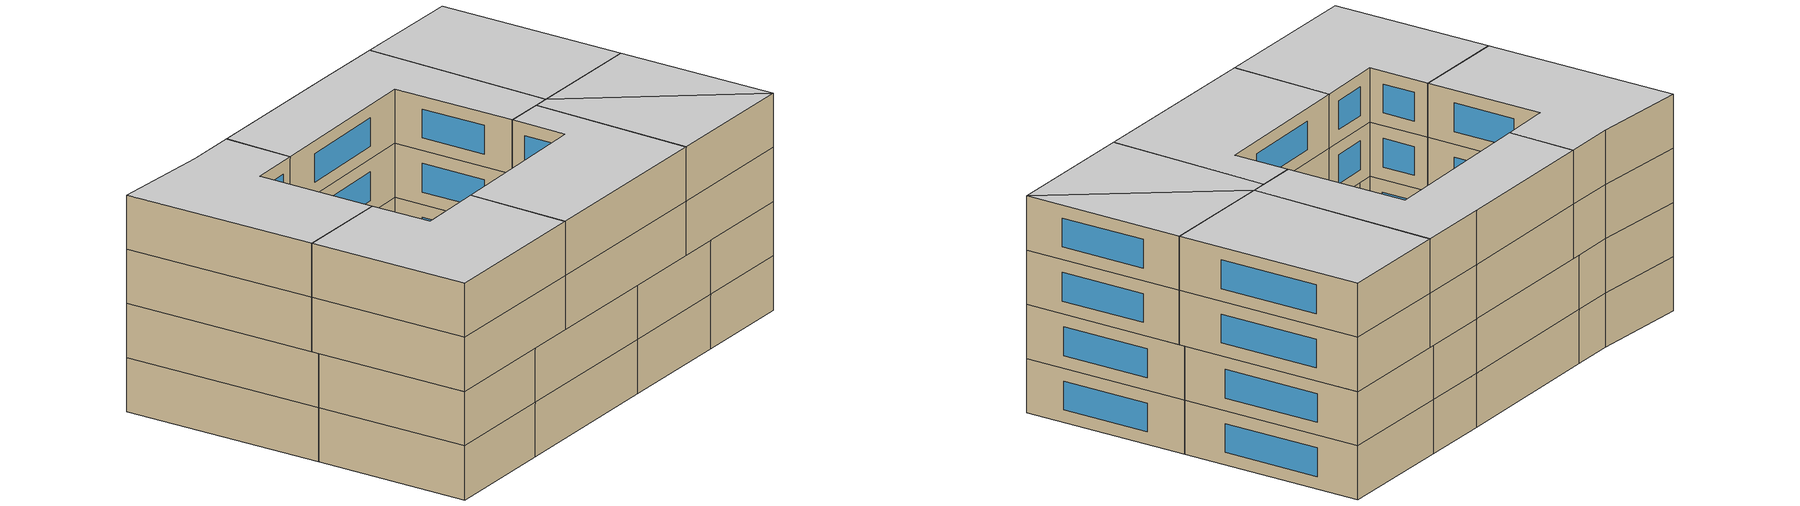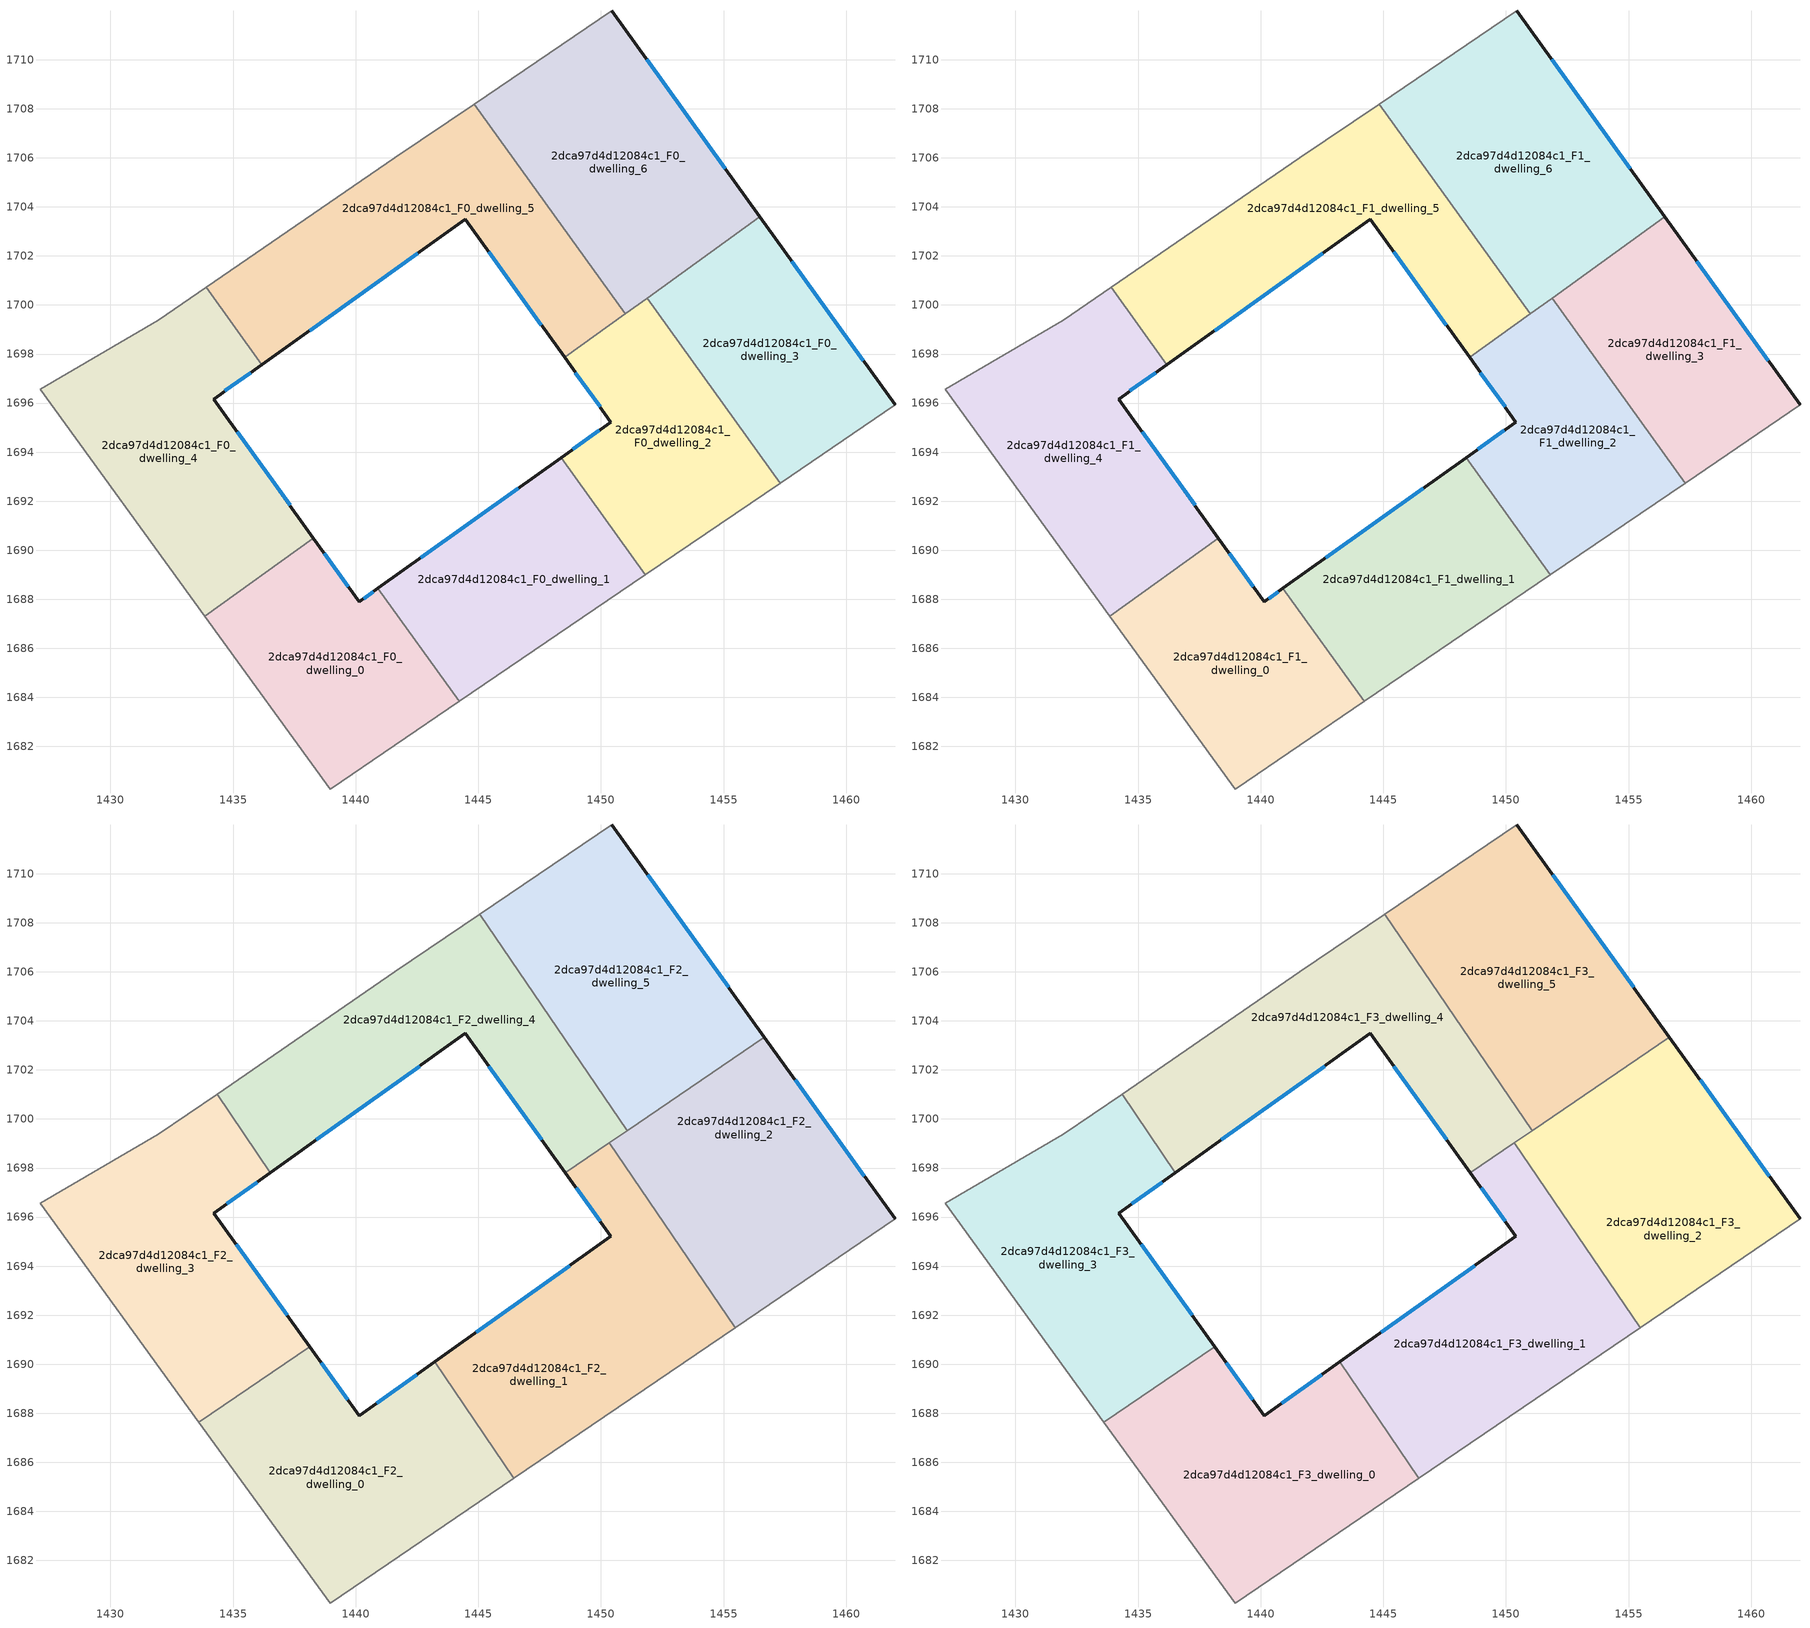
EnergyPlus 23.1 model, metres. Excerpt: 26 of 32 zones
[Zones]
2dca97d4d12084c1_F0_dwelling_0
 floor ground (EU_floor_Construction): 1440.9,1688.44 1444.22,1683.83 1438.96,1680.25 1433.84,1687.3 1438.28,1690.5 1440.14,1687.9 z0
 wall outside (EU_wall_Construction): 1440.9,1688.44 1440.14,1687.9 1438.28,1690.5 z0:3
 wall adiabatic (EU_wall_Construction): 1433.84,1687.3 1438.96,1680.25 1444.22,1683.83 z0:3
 wall to 2dca97d4d12084c1_F0_dwelling_1 (EU_wall_Construction): 1444.22,1683.83 1440.9,1688.44 z0:3
 wall to 2dca97d4d12084c1_F0_dwelling_4 (EU_wall_Construction): 1438.28,1690.5 1433.84,1687.3 z0:3
 window (EU_Window_Construction): 1439.71,1688.51 1438.72,1689.89 / 1440.72,1688.31 1440.32,1688.03 z0.7:2.3
2dca97d4d12084c1_F0_dwelling_1
 floor ground (EU_floor_Construction): 1448.38,1693.78 1451.81,1689 1444.22,1683.83 1440.9,1688.44 z0
 wall outside (EU_wall_Construction): 1448.38,1693.78 1440.9,1688.44 z0:3
 wall adiabatic (EU_wall_Construction): 1444.22,1683.83 1451.81,1689 z0:3
 wall to 2dca97d4d12084c1_F0_dwelling_2 (EU_wall_Construction): 1451.81,1689 1448.37,1693.78 z0:3
 window (EU_Window_Construction): 1446.62,1692.52 1442.66,1689.69 z0.7:2.3
2dca97d4d12084c1_F0_dwelling_2
 floor ground (EU_floor_Construction): 1451.88,1700.28 1457.31,1692.74 1451.81,1689 1448.38,1693.78 1450.41,1695.23 1448.52,1697.86 z0
 wall outside (EU_wall_Construction): 1448.52,1697.86 1450.41,1695.23 1448.38,1693.78 z0:3
 wall adiabatic (EU_wall_Construction): 1451.81,1689 1457.31,1692.74 z0:3
 wall to 2dca97d4d12084c1_F0_dwelling_3 (EU_wall_Construction): 1457.31,1692.74 1451.88,1700.28 z0:3
 wall to 2dca97d4d12084c1_F0_dwelling_5 (EU_wall_Construction): 1450.99,1699.64 1448.52,1697.86 z0:3
 wall to 2dca97d4d12084c1_F0_dwelling_6 (EU_wall_Construction): 1451.88,1700.28 1450.99,1699.64 z0:3
 window (EU_Window_Construction): 1448.96,1697.24 1449.96,1695.85 / 1449.93,1694.89 1448.85,1694.12 z0.7:2.3
2dca97d4d12084c1_F0_dwelling_3
 floor ground (EU_floor_Construction): 1456.48,1703.59 1461.99,1695.93 1457.31,1692.74 1451.88,1700.28 z0
 wall outside (EU_wall_Construction): 1461.99,1695.93 1456.48,1703.59 z0:3
 wall adiabatic (EU_wall_Construction): 1457.31,1692.74 1461.99,1695.93 z0:3
 wall to 2dca97d4d12084c1_F0_dwelling_6 (EU_wall_Construction): 1456.48,1703.59 1451.88,1700.28 z0:3
 window (EU_Window_Construction): 1460.7,1697.73 1457.78,1701.79 z0.7:2.3
2dca97d4d12084c1_F0_dwelling_4
 floor ground (EU_floor_Construction): 1436.17,1697.57 1434.21,1696.16 1438.28,1690.5 1433.84,1687.3 1427.13,1696.56 1431.96,1699.38 1433.91,1700.72 z0
 wall outside (EU_wall_Construction): 1438.28,1690.5 1434.21,1696.16 1436.17,1697.57 z0:3
 wall adiabatic (EU_wall_Construction): 1433.91,1700.72 1431.96,1699.38 1427.13,1696.56 1433.84,1687.3 z0:3
 wall to 2dca97d4d12084c1_F0_dwelling_5 (EU_wall_Construction): 1436.18,1697.57 1433.91,1700.72 z0:3
 window (EU_Window_Construction): 1437.32,1691.83 1435.16,1694.83 / 1434.67,1696.49 1435.71,1697.24 z0.7:2.3
2dca97d4d12084c1_F0_dwelling_5
 floor ground (EU_floor_Construction): 1444.83,1708.19 1450.98,1699.64 1448.52,1697.86 1444.47,1703.49 1436.17,1697.57 1433.91,1700.72 1441.6,1706 z0
 wall outside (EU_wall_Construction): 1436.17,1697.57 1444.47,1703.49 1448.52,1697.86 z0:3
 wall adiabatic (EU_wall_Construction): 1444.83,1708.19 1441.6,1706 1433.91,1700.72 z0:3
 wall to 2dca97d4d12084c1_F0_dwelling_6 (EU_wall_Construction): 1450.99,1699.64 1444.83,1708.19 z0:3
 window (EU_Window_Construction): 1445.42,1702.17 1447.57,1699.18 / 1438.12,1698.96 1442.52,1702.1 z0.7:2.3
2dca97d4d12084c1_F0_dwelling_6
 floor ground (EU_floor_Construction): 1450.44,1712 1456.48,1703.59 1450.98,1699.64 1444.83,1708.19 z0
 wall outside (EU_wall_Construction): 1456.48,1703.59 1450.44,1712 z0:3
 wall adiabatic (EU_wall_Construction): 1450.44,1712 1444.83,1708.19 z0:3
 window (EU_Window_Construction): 1455.06,1705.56 1451.86,1710.02 z0.7:2.3
2dca97d4d12084c1_F1_dwelling_0
 floor to 2dca97d4d12084c1_F0_dwelling_0 (EU_floor_Construction): 1440.9,1688.44 1444.22,1683.83 1438.96,1680.25 1433.84,1687.3 1438.28,1690.5 1440.14,1687.9 z3
 wall outside (EU_wall_Construction): 1440.9,1688.44 1440.14,1687.9 1438.28,1690.5 z3:6
 wall adiabatic (EU_wall_Construction): 1433.84,1687.3 1438.96,1680.25 1444.22,1683.83 z3:6
 wall to 2dca97d4d12084c1_F1_dwelling_1 (EU_wall_Construction): 1444.22,1683.83 1440.9,1688.44 z3:6
 wall to 2dca97d4d12084c1_F1_dwelling_4 (EU_wall_Construction): 1438.28,1690.5 1433.84,1687.3 z3:6
 window (EU_Window_Construction): 1439.71,1688.51 1438.72,1689.89 / 1440.72,1688.31 1440.32,1688.03 z3.7:5.3
2dca97d4d12084c1_F1_dwelling_1
 floor to 2dca97d4d12084c1_F0_dwelling_1 (EU_floor_Construction): 1448.38,1693.78 1451.81,1689 1444.22,1683.83 1440.9,1688.44 z3
 wall outside (EU_wall_Construction): 1448.38,1693.78 1440.9,1688.44 z3:6
 wall adiabatic (EU_wall_Construction): 1444.22,1683.83 1451.81,1689 z3:6
 wall to 2dca97d4d12084c1_F1_dwelling_2 (EU_wall_Construction): 1451.81,1689 1448.37,1693.78 z3:6
 window (EU_Window_Construction): 1446.62,1692.52 1442.66,1689.69 z3.7:5.3
2dca97d4d12084c1_F1_dwelling_2
 floor to 2dca97d4d12084c1_F0_dwelling_2 (EU_floor_Construction): 1451.88,1700.28 1457.31,1692.74 1451.81,1689 1448.38,1693.78 1450.41,1695.23 1448.52,1697.86 z3
 wall outside (EU_wall_Construction): 1448.52,1697.86 1450.41,1695.23 1448.38,1693.78 z3:6
 wall adiabatic (EU_wall_Construction): 1451.81,1689 1457.31,1692.74 z3:6
 wall to 2dca97d4d12084c1_F1_dwelling_3 (EU_wall_Construction): 1457.31,1692.74 1451.88,1700.28 z3:6
 wall to 2dca97d4d12084c1_F1_dwelling_5 (EU_wall_Construction): 1450.99,1699.64 1448.52,1697.86 z3:6
 wall to 2dca97d4d12084c1_F1_dwelling_6 (EU_wall_Construction): 1451.88,1700.28 1450.99,1699.64 z3:6
 window (EU_Window_Construction): 1448.96,1697.24 1449.96,1695.85 / 1449.93,1694.89 1448.85,1694.12 z3.7:5.3
2dca97d4d12084c1_F1_dwelling_3
 floor to 2dca97d4d12084c1_F0_dwelling_3 (EU_floor_Construction): 1456.48,1703.59 1461.99,1695.93 1457.31,1692.74 1451.88,1700.28 z3
 wall outside (EU_wall_Construction): 1461.99,1695.93 1456.48,1703.59 z3:6
 wall adiabatic (EU_wall_Construction): 1457.31,1692.74 1461.99,1695.93 z3:6
 wall to 2dca97d4d12084c1_F1_dwelling_6 (EU_wall_Construction): 1456.48,1703.59 1451.88,1700.28 z3:6
 window (EU_Window_Construction): 1460.7,1697.73 1457.78,1701.79 z3.7:5.3
2dca97d4d12084c1_F1_dwelling_4
 floor to 2dca97d4d12084c1_F0_dwelling_4 (EU_floor_Construction): 1436.17,1697.57 1434.21,1696.16 1438.28,1690.5 1433.84,1687.3 1427.13,1696.56 1431.96,1699.38 1433.91,1700.72 z3
 wall outside (EU_wall_Construction): 1438.28,1690.5 1434.21,1696.16 1436.17,1697.57 z3:6
 wall adiabatic (EU_wall_Construction): 1433.91,1700.72 1431.96,1699.38 1427.13,1696.56 1433.84,1687.3 z3:6
 wall to 2dca97d4d12084c1_F1_dwelling_5 (EU_wall_Construction): 1436.18,1697.57 1433.91,1700.72 z3:6
 window (EU_Window_Construction): 1437.32,1691.83 1435.16,1694.83 / 1434.67,1696.49 1435.71,1697.24 z3.7:5.3
2dca97d4d12084c1_F1_dwelling_5
 floor to 2dca97d4d12084c1_F0_dwelling_5 (EU_floor_Construction): 1444.83,1708.19 1450.98,1699.64 1448.52,1697.86 1444.47,1703.49 1436.17,1697.57 1433.91,1700.72 1441.6,1706 z3
 wall outside (EU_wall_Construction): 1436.17,1697.57 1444.47,1703.49 1448.52,1697.86 z3:6
 wall adiabatic (EU_wall_Construction): 1444.83,1708.19 1441.6,1706 1433.91,1700.72 z3:6
 wall to 2dca97d4d12084c1_F1_dwelling_6 (EU_wall_Construction): 1450.99,1699.64 1444.83,1708.19 z3:6
 window (EU_Window_Construction): 1445.42,1702.17 1447.57,1699.18 / 1438.12,1698.96 1442.52,1702.1 z3.7:5.3
2dca97d4d12084c1_F1_dwelling_6
 floor to 2dca97d4d12084c1_F0_dwelling_6 (EU_floor_Construction): 1450.44,1712 1456.48,1703.59 1450.98,1699.64 1444.83,1708.19 z3
 wall outside (EU_wall_Construction): 1456.48,1703.59 1450.44,1712 z3:6
 wall adiabatic (EU_wall_Construction): 1450.44,1712 1444.83,1708.19 z3:6
 window (EU_Window_Construction): 1455.06,1705.56 1451.86,1710.02 z3.7:5.3
2dca97d4d12084c1_F2_dwelling_0
 floor to 2dca97d4d12084c1_F1_dwelling_0 (EU_floor_Construction): 1440.9,1688.44 1444.22,1683.83 1438.96,1680.25 1433.84,1687.3 1438.28,1690.49 1440.14,1687.9 z6
 floor to 2dca97d4d12084c1_F1_dwelling_1 (EU_floor_Construction): 1443.22,1690.09 1446.45,1685.35 1444.22,1683.83 1440.9,1688.44 z6
 floor to 2dca97d4d12084c1_F1_dwelling_4 (EU_floor_Construction): 1438.12,1690.71 1438.28,1690.49 1433.84,1687.3 1433.6,1687.64 z6
 wall outside (EU_wall_Construction): 1443.22,1690.09 1440.14,1687.9 1438.12,1690.71 z6:9
 wall adiabatic (EU_wall_Construction): 1433.6,1687.64 1438.96,1680.25 1446.45,1685.35 z6:9
 wall to 2dca97d4d12084c1_F2_dwelling_1 (EU_wall_Construction): 1446.45,1685.35 1443.22,1690.09 z6:9
 wall to 2dca97d4d12084c1_F2_dwelling_3 (EU_wall_Construction): 1438.12,1690.71 1433.6,1687.64 z6:9
 window (EU_Window_Construction): 1439.67,1688.56 1438.6,1690.05 / 1442.5,1689.58 1440.87,1688.41 z6.7:8.3
2dca97d4d12084c1_F2_dwelling_1
 floor to 2dca97d4d12084c1_F1_dwelling_1 (EU_floor_Construction): 1448.38,1693.78 1451.81,1689 1446.45,1685.35 1443.22,1690.09 z6
 floor to 2dca97d4d12084c1_F1_dwelling_2 (EU_floor_Construction): 1450.35,1699.03 1455.48,1691.5 1451.81,1689 1448.38,1693.78 1450.41,1695.23 1448.55,1697.81 z6
 wall outside (EU_wall_Construction): 1448.55,1697.81 1450.41,1695.23 1443.22,1690.09 z6:9
 wall adiabatic (EU_wall_Construction): 1446.45,1685.35 1455.48,1691.5 z6:9
 wall to 2dca97d4d12084c1_F2_dwelling_2 (EU_wall_Construction): 1455.48,1691.5 1450.35,1699.03 z6:9
 wall to 2dca97d4d12084c1_F2_dwelling_4 (EU_wall_Construction): 1450.35,1699.03 1448.55,1697.81 z6:9
 window (EU_Window_Construction): 1448.99,1697.2 1449.97,1695.83 / 1448.72,1694.02 1444.91,1691.3 z6.7:8.3
2dca97d4d12084c1_F2_dwelling_2
 floor to 2dca97d4d12084c1_F1_dwelling_2 (EU_floor_Construction): 1452.85,1698.94 1457.31,1692.74 1455.48,1691.5 1450.35,1699.03 1451.07,1699.52 z6; 1451.98,1700.14 1452.85,1698.94 1451.07,1699.52 z6
 floor to 2dca97d4d12084c1_F1_dwelling_3 (EU_floor_Construction): 1461.99,1695.93 1457.31,1692.74 1452.85,1698.94 z6; 1456.67,1703.33 1461.99,1695.93 1452.85,1698.94 1451.98,1700.14 z6
 wall outside (EU_wall_Construction): 1461.99,1695.93 1456.67,1703.33 z6:9
 wall adiabatic (EU_wall_Construction): 1455.48,1691.5 1461.99,1695.93 z6:9
 wall to 2dca97d4d12084c1_F2_dwelling_5 (EU_wall_Construction): 1456.67,1703.33 1451.07,1699.52 z6:9
 wall to 2dca97d4d12084c1_F2_dwelling_4 (EU_wall_Construction): 1451.07,1699.53 1450.35,1699.03 z6:9
 window (EU_Window_Construction): 1460.74,1697.67 1457.92,1701.59 z6.7:8.3
2dca97d4d12084c1_F2_dwelling_3
 floor to 2dca97d4d12084c1_F1_dwelling_4 (EU_floor_Construction): 1436.17,1697.57 1434.21,1696.16 1438.12,1690.71 1433.6,1687.64 1427.13,1696.56 1431.96,1699.38 1433.91,1700.72 z6
 floor to 2dca97d4d12084c1_F1_dwelling_5 (EU_floor_Construction): 1434.35,1701.02 1436.52,1697.82 1436.17,1697.57 1433.91,1700.72 z6
 wall outside (EU_wall_Construction): 1438.12,1690.71 1434.21,1696.16 1436.52,1697.82 z6:9
 wall adiabatic (EU_wall_Construction): 1434.35,1701.02 1431.96,1699.38 1427.13,1696.56 1433.6,1687.64 z6:9
 wall to 2dca97d4d12084c1_F2_dwelling_4 (EU_wall_Construction): 1436.52,1697.82 1434.35,1701.02 z6:9
 window (EU_Window_Construction): 1437.2,1691.99 1435.13,1694.88 / 1434.75,1696.55 1435.98,1697.43 z6.7:8.3
2dca97d4d12084c1_F2_dwelling_4
 floor to 2dca97d4d12084c1_F1_dwelling_2 (EU_floor_Construction): 1450.99,1699.64 1451.07,1699.53 1448.55,1697.81 1448.52,1697.86 z6
 floor to 2dca97d4d12084c1_F1_dwelling_5 (EU_floor_Construction): 1444.83,1708.19 1450.98,1699.64 1448.52,1697.86 1444.47,1703.49 1436.52,1697.82 1434.35,1701.02 1441.6,1706 z6
 floor to 2dca97d4d12084c1_F1_dwelling_6 (EU_floor_Construction): 1445.07,1708.35 1450.99,1699.64 1450.98,1699.64 1444.83,1708.19 z6
 wall outside (EU_wall_Construction): 1436.52,1697.82 1444.47,1703.49 1448.55,1697.81 z6:9
 wall adiabatic (EU_wall_Construction): 1445.07,1708.35 1441.6,1706 1434.35,1701.02 z6:9
 wall to 2dca97d4d12084c1_F2_dwelling_5 (EU_wall_Construction): 1451.07,1699.53 1445.07,1708.35 z6:9
 window (EU_Window_Construction): 1445.43,1702.16 1447.59,1699.14 / 1438.39,1699.15 1442.61,1702.16 z6.7:8.3
2dca97d4d12084c1_F2_dwelling_5
 floor to 2dca97d4d12084c1_F1_dwelling_2 (EU_floor_Construction): 1451.88,1700.28 1451.98,1700.14 1451.07,1699.53 z6; 1451.88,1700.28 1451.07,1699.53 1450.99,1699.64 z6
 floor to 2dca97d4d12084c1_F1_dwelling_3 (EU_floor_Construction): 1456.48,1703.59 1456.67,1703.33 1451.98,1700.14 1451.88,1700.28 z6
 floor to 2dca97d4d12084c1_F1_dwelling_6 (EU_floor_Construction): 1450.44,1712 1456.48,1703.59 1450.99,1699.64 1445.07,1708.35 z6
 wall outside (EU_wall_Construction): 1456.67,1703.33 1450.44,1712 z6:9
 wall adiabatic (EU_wall_Construction): 1450.44,1712 1445.07,1708.35 z6:9
 window (EU_Window_Construction): 1455.21,1705.37 1451.9,1709.96 z6.7:8.3
2dca97d4d12084c1_F3_dwelling_0
 floor to 2dca97d4d12084c1_F2_dwelling_0 (EU_floor_Construction): 1443.22,1690.09 1446.45,1685.35 1438.96,1680.25 1433.6,1687.64 1438.12,1690.71 1440.14,1687.9 z9
 wall outside (EU_wall_Construction): 1443.22,1690.09 1440.14,1687.9 1438.12,1690.71 z9:12
 wall adiabatic (EU_wall_Construction): 1433.6,1687.64 1438.96,1680.25 1446.45,1685.35 z9:12
 wall to 2dca97d4d12084c1_F3_dwelling_1 (EU_wall_Construction): 1446.45,1685.35 1443.22,1690.09 z9:12
 wall to 2dca97d4d12084c1_F3_dwelling_3 (EU_wall_Construction): 1438.12,1690.71 1433.6,1687.64 z9:12
 window (EU_Window_Construction): 1439.67,1688.56 1438.6,1690.05 / 1442.5,1689.58 1440.87,1688.41 z9.7:11.3
 ceiling to 2dca97d4d12084c1_F4_dwelling_0 (EU_floor_Construction): 1446.45,1685.35 1443.22,1690.09 1440.14,1687.9 1438.12,1690.71 1433.6,1687.64 1438.96,1680.25 z12
2dca97d4d12084c1_F3_dwelling_1
 floor to 2dca97d4d12084c1_F2_dwelling_1 (EU_floor_Construction): 1450.35,1699.03 1455.48,1691.5 1446.45,1685.35 1443.22,1690.09 1450.41,1695.23 1448.55,1697.81 z9
 wall outside (EU_wall_Construction): 1448.55,1697.81 1450.41,1695.23 1443.22,1690.09 z9:12
 wall adiabatic (EU_wall_Construction): 1446.45,1685.35 1455.48,1691.5 z9:12
 wall to 2dca97d4d12084c1_F3_dwelling_2 (EU_wall_Construction): 1455.48,1691.5 1450.35,1699.03 z9:12
 wall to 2dca97d4d12084c1_F3_dwelling_4 (EU_wall_Construction): 1450.35,1699.03 1448.55,1697.81 z9:12
 window (EU_Window_Construction): 1448.99,1697.2 1449.97,1695.83 / 1448.72,1694.02 1444.91,1691.3 z9.7:11.3
 ceiling to 2dca97d4d12084c1_F4_dwelling_1 (EU_floor_Construction): 1455.48,1691.5 1450.35,1699.03 1448.55,1697.81 1450.41,1695.23 1443.22,1690.09 1446.45,1685.35 z12
2dca97d4d12084c1_F3_dwelling_2
 floor to 2dca97d4d12084c1_F2_dwelling_2 (EU_floor_Construction): 1461.99,1695.93 1455.48,1691.5 1450.35,1699.03 1451.07,1699.52 z9; 1456.67,1703.33 1461.99,1695.93 1451.07,1699.52 z9
 wall outside (EU_wall_Construction): 1461.99,1695.93 1456.67,1703.33 z9:12
 wall adiabatic (EU_wall_Construction): 1455.48,1691.5 1461.99,1695.93 z9:12
 wall to 2dca97d4d12084c1_F3_dwelling_5 (EU_wall_Construction): 1456.67,1703.33 1451.07,1699.52 z9:12
 wall to 2dca97d4d12084c1_F3_dwelling_4 (EU_wall_Construction): 1451.07,1699.53 1450.35,1699.03 z9:12
 window (EU_Window_Construction): 1460.74,1697.67 1457.92,1701.59 z9.7:11.3
 ceiling to 2dca97d4d12084c1_F4_dwelling_2 (EU_floor_Construction): 1461.99,1695.93 1451.07,1699.52 1450.35,1699.03 1455.48,1691.5 z12; 1461.99,1695.93 1456.67,1703.33 1451.07,1699.52 z12
2dca97d4d12084c1_F3_dwelling_3
 floor to 2dca97d4d12084c1_F2_dwelling_3 (EU_floor_Construction): 1436.52,1697.82 1434.21,1696.16 1438.12,1690.71 1433.6,1687.64 1427.13,1696.56 1431.96,1699.38 1434.35,1701.02 z9
 wall outside (EU_wall_Construction): 1438.12,1690.71 1434.21,1696.16 1436.52,1697.82 z9:12
 wall adiabatic (EU_wall_Construction): 1434.35,1701.02 1431.96,1699.38 1427.13,1696.56 1433.6,1687.64 z9:12
 wall to 2dca97d4d12084c1_F3_dwelling_4 (EU_wall_Construction): 1436.52,1697.82 1434.35,1701.02 z9:12
 window (EU_Window_Construction): 1437.2,1691.99 1435.13,1694.88 / 1434.75,1696.55 1435.98,1697.43 z9.7:11.3
 ceiling to 2dca97d4d12084c1_F4_dwelling_3 (EU_floor_Construction): 1438.12,1690.71 1434.21,1696.16 1436.52,1697.82 1434.35,1701.02 1431.96,1699.38 1427.13,1696.56 1433.6,1687.64 z12
2dca97d4d12084c1_F3_dwelling_4
 floor to 2dca97d4d12084c1_F2_dwelling_4 (EU_floor_Construction): 1445.07,1708.35 1451.07,1699.53 1448.55,1697.81 1444.47,1703.49 1436.52,1697.82 1434.35,1701.02 1441.6,1706 z9
 wall outside (EU_wall_Construction): 1436.52,1697.82 1444.47,1703.49 1448.55,1697.81 z9:12
 wall adiabatic (EU_wall_Construction): 1445.07,1708.35 1441.6,1706 1434.35,1701.02 z9:12
 wall to 2dca97d4d12084c1_F3_dwelling_5 (EU_wall_Construction): 1451.07,1699.53 1445.07,1708.35 z9:12
 window (EU_Window_Construction): 1445.43,1702.16 1447.59,1699.14 / 1438.39,1699.15 1442.61,1702.16 z9.7:11.3
 ceiling to 2dca97d4d12084c1_F4_dwelling_4 (EU_floor_Construction): 1451.07,1699.53 1445.07,1708.35 1441.6,1706 1434.35,1701.02 1436.52,1697.82 1444.47,1703.49 1448.55,1697.81 z12
2dca97d4d12084c1_F3_dwelling_5
 floor to 2dca97d4d12084c1_F2_dwelling_5 (EU_floor_Construction): 1450.44,1712 1456.67,1703.33 1451.07,1699.53 1445.07,1708.35 z9
 wall outside (EU_wall_Construction): 1456.67,1703.33 1450.44,1712 z9:12
 wall adiabatic (EU_wall_Construction): 1450.44,1712 1445.07,1708.35 z9:12
 window (EU_Window_Construction): 1455.21,1705.37 1451.9,1709.96 z9.7:11.3
 ceiling to 2dca97d4d12084c1_F4_dwelling_5 (EU_floor_Construction): 1456.67,1703.33 1450.44,1712 1445.07,1708.35 1451.07,1699.53 z12
[Building]
EU S2 Campaign: North Axis=0; Terrain=City; Solar Distribution=FullExterior
[Site:Location]
Budapest.Ferenc.Liszt.Intl.AP: Latitude=47.437; Longitude=19.256; Time Zone=1; Elevation=185
[SizingPeriod:WeatherFileDays]
AnnualSizingPeriod: Begin Month=1; Begin Day of Month=1; End Month=12; End Day of Month=31; Day of Week for Start Day=Monday; Use Weather File Daylight Saving Period=No; Use Weather File Rain and Snow Indicators=No
[MATERIAL]
EU_InternalMass_Material: Roughness=MediumRough; Thickness=0.1; Conductivity=1; Density=1800; Specific Heat=900; Thermal Absorptance=0.9; Solar Absorptance=0.7; Visible Absorptance=0.7
[MATERIAL:NOMASS] Roughness=MediumRough; Thermal Absorptance=0.9; Solar Absorptance=0.7; Visible Absorptance=0.7
Name | Thermal Resistance
EU_wall_NoMass | 0.832559
EU_floor_NoMass | 0.872794
[WINDOWMATERIAL:SIMPLEGLAZINGSYSTEM]
EU_Window_SimpleGlazing: UFactor=2.79869; Solar Heat Gain Coefficient=0.75; Visible Transmittance=0.75
[CONSTRUCTION]
EU_wall_Construction: EU_wall_NoMass
EU_floor_Construction: EU_floor_NoMass
EU_Window_Construction: EU_Window_SimpleGlazing
EU_InternalMass_Construction: EU_InternalMass_Material
[ZONE] Type=1; Multiplier=1; Ceiling Height=autocalculate; Floor Area=autocalculate; Part of Total Floor Area=Yes
Name | Volume
2dca97d4d12084c1_F0_dwelling_0; 2dca97d4d12084c1_F1_dwelling_0 | 159.224
2dca97d4d12084c1_F2_dwelling_0 | 212.269
2dca97d4d12084c1_F3_dwelling_0; 2dca97d4d12084c1_F2_dwelling_3 | 212.279
2dca97d4d12084c1_F0_dwelling_1; 2dca97d4d12084c1_F1_dwelling_1 | 159.203
2dca97d4d12084c1_F2_dwelling_1 | 212.26
2dca97d4d12084c1_F3_dwelling_1; 2dca97d4d12084c1_F2_dwelling_2 | 212.28
2dca97d4d12084c1_F0_dwelling_2; 2dca97d4d12084c1_F1_dwelling_2 | 159.209
2dca97d4d12084c1_F3_dwelling_2 | 212.287
2dca97d4d12084c1_F0_dwelling_3; 2dca97d4d12084c1_F1_dwelling_3 | 159.207
2dca97d4d12084c1_F3_dwelling_3; 2dca97d4d12084c1_F1_dwelling_4 | 212.284
2dca97d4d12084c1_F0_dwelling_4 | 212.285
2dca97d4d12084c1_F2_dwelling_4 | 212.283
2dca97d4d12084c1_F3_dwelling_4 | 212.294
2dca97d4d12084c1_F0_dwelling_5; 2dca97d4d12084c1_F1_dwelling_5 | 212.257
2dca97d4d12084c1_F2_dwelling_5 | 212.258
2dca97d4d12084c1_F3_dwelling_5; 2dca97d4d12084c1_F0_dwelling_6; 2dca97d4d12084c1_F1_dwelling_6 | 212.276
[INTERNALMASS] Construction=EU_InternalMass_Construction
Name | Zone or ZoneList | Surface Area
2dca97d4d12084c1_F0_dwelling_0_EU_InternalMass | 2dca97d4d12084c1_F0_dwelling_0 | 53.0748
2dca97d4d12084c1_F0_dwelling_1_EU_InternalMass | 2dca97d4d12084c1_F0_dwelling_1 | 53.0678
2dca97d4d12084c1_F0_dwelling_2_EU_InternalMass | 2dca97d4d12084c1_F0_dwelling_2 | 53.0695
2dca97d4d12084c1_F0_dwelling_3_EU_InternalMass | 2dca97d4d12084c1_F0_dwelling_3 | 53.0688
2dca97d4d12084c1_F0_dwelling_4_EU_InternalMass | 2dca97d4d12084c1_F0_dwelling_4 | 70.7617
2dca97d4d12084c1_F0_dwelling_5_EU_InternalMass | 2dca97d4d12084c1_F0_dwelling_5 | 70.7524
2dca97d4d12084c1_F0_dwelling_6_EU_InternalMass | 2dca97d4d12084c1_F0_dwelling_6 | 70.7585
2dca97d4d12084c1_F1_dwelling_0_EU_InternalMass | 2dca97d4d12084c1_F1_dwelling_0 | 53.0748
2dca97d4d12084c1_F1_dwelling_1_EU_InternalMass | 2dca97d4d12084c1_F1_dwelling_1 | 53.0678
2dca97d4d12084c1_F1_dwelling_2_EU_InternalMass | 2dca97d4d12084c1_F1_dwelling_2 | 53.0695
2dca97d4d12084c1_F1_dwelling_3_EU_InternalMass | 2dca97d4d12084c1_F1_dwelling_3 | 53.0688
2dca97d4d12084c1_F1_dwelling_4_EU_InternalMass | 2dca97d4d12084c1_F1_dwelling_4 | 70.7617
2dca97d4d12084c1_F1_dwelling_5_EU_InternalMass | 2dca97d4d12084c1_F1_dwelling_5 | 70.7524
2dca97d4d12084c1_F1_dwelling_6_EU_InternalMass | 2dca97d4d12084c1_F1_dwelling_6 | 70.7585
2dca97d4d12084c1_F2_dwelling_0_EU_InternalMass | 2dca97d4d12084c1_F2_dwelling_0 | 70.7594
2dca97d4d12084c1_F2_dwelling_1_EU_InternalMass | 2dca97d4d12084c1_F2_dwelling_1 | 70.76
2dca97d4d12084c1_F2_dwelling_2_EU_InternalMass | 2dca97d4d12084c1_F2_dwelling_2 | 70.7624
2dca97d4d12084c1_F2_dwelling_3_EU_InternalMass | 2dca97d4d12084c1_F2_dwelling_3 | 70.7614
2dca97d4d12084c1_F2_dwelling_4_EU_InternalMass | 2dca97d4d12084c1_F2_dwelling_4 | 70.7646
2dca97d4d12084c1_F2_dwelling_5_EU_InternalMass | 2dca97d4d12084c1_F2_dwelling_5 | 70.7587
2dca97d4d12084c1_F3_dwelling_0_EU_InternalMass | 2dca97d4d12084c1_F3_dwelling_0 | 70.7594
2dca97d4d12084c1_F3_dwelling_1_EU_InternalMass | 2dca97d4d12084c1_F3_dwelling_1 | 70.76
2dca97d4d12084c1_F3_dwelling_2_EU_InternalMass | 2dca97d4d12084c1_F3_dwelling_2 | 70.7624
2dca97d4d12084c1_F3_dwelling_3_EU_InternalMass | 2dca97d4d12084c1_F3_dwelling_3 | 70.7614
2dca97d4d12084c1_F3_dwelling_4_EU_InternalMass | 2dca97d4d12084c1_F3_dwelling_4 | 70.7646
2dca97d4d12084c1_F3_dwelling_5_EU_InternalMass | 2dca97d4d12084c1_F3_dwelling_5 | 70.7587
[OTHEREQUIPMENT] Fuel Type=Electricity; Design Level Calculation Method=Watts/Area; Power per Zone Floor Area=1; Fraction Latent=0; Fraction Radiant=0; Fraction Lost=0; Carbon Dioxide Generation Rate=0; EndUse Subcategory=EU_Step8_InternalGains
Name | Zone or ZoneList or Space or SpaceList | Schedule
EU_Step8_InternalGain_2dca97d4d12084c1_F0_dwelling_0_f000 | 2dca97d4d12084c1_F0_dwelling_0 | EU_Step8_GainSchedule_2dca97d4d12084c1_F0_dwelling_0_f000
EU_Step8_InternalGain_2dca97d4d12084c1_F0_dwelling_1_f000 | 2dca97d4d12084c1_F0_dwelling_1 | EU_Step8_GainSchedule_2dca97d4d12084c1_F0_dwelling_1_f000
EU_Step8_InternalGain_2dca97d4d12084c1_F0_dwelling_2_f000 | 2dca97d4d12084c1_F0_dwelling_2 | EU_Step8_GainSchedule_2dca97d4d12084c1_F0_dwelling_2_f000
EU_Step8_InternalGain_2dca97d4d12084c1_F0_dwelling_3_f000 | 2dca97d4d12084c1_F0_dwelling_3 | EU_Step8_GainSchedule_2dca97d4d12084c1_F0_dwelling_3_f000
EU_Step8_InternalGain_2dca97d4d12084c1_F0_dwelling_4_f000 | 2dca97d4d12084c1_F0_dwelling_4 | EU_Step8_GainSchedule_2dca97d4d12084c1_F0_dwelling_4_f000
EU_Step8_InternalGain_2dca97d4d12084c1_F0_dwelling_5_f000 | 2dca97d4d12084c1_F0_dwelling_5 | EU_Step8_GainSchedule_2dca97d4d12084c1_F0_dwelling_5_f000
EU_Step8_InternalGain_2dca97d4d12084c1_F0_dwelling_6_f000 | 2dca97d4d12084c1_F0_dwelling_6 | EU_Step8_GainSchedule_2dca97d4d12084c1_F0_dwelling_6_f000
EU_Step8_InternalGain_2dca97d4d12084c1_F1_dwelling_0_f000 | 2dca97d4d12084c1_F1_dwelling_0 | EU_Step8_GainSchedule_2dca97d4d12084c1_F1_dwelling_0_f000
EU_Step8_InternalGain_2dca97d4d12084c1_F1_dwelling_1_f000 | 2dca97d4d12084c1_F1_dwelling_1 | EU_Step8_GainSchedule_2dca97d4d12084c1_F1_dwelling_1_f000
EU_Step8_InternalGain_2dca97d4d12084c1_F1_dwelling_2_f000 | 2dca97d4d12084c1_F1_dwelling_2 | EU_Step8_GainSchedule_2dca97d4d12084c1_F1_dwelling_2_f000
EU_Step8_InternalGain_2dca97d4d12084c1_F1_dwelling_3_f000 | 2dca97d4d12084c1_F1_dwelling_3 | EU_Step8_GainSchedule_2dca97d4d12084c1_F1_dwelling_3_f000
EU_Step8_InternalGain_2dca97d4d12084c1_F1_dwelling_4_f000 | 2dca97d4d12084c1_F1_dwelling_4 | EU_Step8_GainSchedule_2dca97d4d12084c1_F1_dwelling_4_f000
EU_Step8_InternalGain_2dca97d4d12084c1_F1_dwelling_5_f000 | 2dca97d4d12084c1_F1_dwelling_5 | EU_Step8_GainSchedule_2dca97d4d12084c1_F1_dwelling_5_f000
EU_Step8_InternalGain_2dca97d4d12084c1_F1_dwelling_6_f000 | 2dca97d4d12084c1_F1_dwelling_6 | EU_Step8_GainSchedule_2dca97d4d12084c1_F1_dwelling_6_f000
EU_Step8_InternalGain_2dca97d4d12084c1_F2_dwelling_0_f000 | 2dca97d4d12084c1_F2_dwelling_0 | EU_Step8_GainSchedule_2dca97d4d12084c1_F2_dwelling_0_f000
EU_Step8_InternalGain_2dca97d4d12084c1_F2_dwelling_1_f000 | 2dca97d4d12084c1_F2_dwelling_1 | EU_Step8_GainSchedule_2dca97d4d12084c1_F2_dwelling_1_f000
EU_Step8_InternalGain_2dca97d4d12084c1_F2_dwelling_2_f000 | 2dca97d4d12084c1_F2_dwelling_2 | EU_Step8_GainSchedule_2dca97d4d12084c1_F2_dwelling_2_f000
EU_Step8_InternalGain_2dca97d4d12084c1_F2_dwelling_3_f000 | 2dca97d4d12084c1_F2_dwelling_3 | EU_Step8_GainSchedule_2dca97d4d12084c1_F2_dwelling_3_f000
EU_Step8_InternalGain_2dca97d4d12084c1_F2_dwelling_4_f000 | 2dca97d4d12084c1_F2_dwelling_4 | EU_Step8_GainSchedule_2dca97d4d12084c1_F2_dwelling_4_f000
EU_Step8_InternalGain_2dca97d4d12084c1_F2_dwelling_5_f000 | 2dca97d4d12084c1_F2_dwelling_5 | EU_Step8_GainSchedule_2dca97d4d12084c1_F2_dwelling_5_f000
EU_Step8_InternalGain_2dca97d4d12084c1_F3_dwelling_0_f000 | 2dca97d4d12084c1_F3_dwelling_0 | EU_Step8_GainSchedule_2dca97d4d12084c1_F3_dwelling_0_f000
EU_Step8_InternalGain_2dca97d4d12084c1_F3_dwelling_1_f000 | 2dca97d4d12084c1_F3_dwelling_1 | EU_Step8_GainSchedule_2dca97d4d12084c1_F3_dwelling_1_f000
EU_Step8_InternalGain_2dca97d4d12084c1_F3_dwelling_2_f000 | 2dca97d4d12084c1_F3_dwelling_2 | EU_Step8_GainSchedule_2dca97d4d12084c1_F3_dwelling_2_f000
EU_Step8_InternalGain_2dca97d4d12084c1_F3_dwelling_3_f000 | 2dca97d4d12084c1_F3_dwelling_3 | EU_Step8_GainSchedule_2dca97d4d12084c1_F3_dwelling_3_f000
EU_Step8_InternalGain_2dca97d4d12084c1_F3_dwelling_4_f000 | 2dca97d4d12084c1_F3_dwelling_4 | EU_Step8_GainSchedule_2dca97d4d12084c1_F3_dwelling_4_f000
EU_Step8_InternalGain_2dca97d4d12084c1_F3_dwelling_5_f000 | 2dca97d4d12084c1_F3_dwelling_5 | EU_Step8_GainSchedule_2dca97d4d12084c1_F3_dwelling_5_f000
[ZONEVENTILATION:DESIGNFLOWRATE] Schedule=EU_AlwaysOn; Design Flow Rate Calculation Method=AirChanges/Hour; Air Changes per Hour=0.475469; Ventilation Type=Natural; Fan Pressure Rise=0; Fan Total Efficiency=1; Constant Term Coefficient=1; Temperature Term Coefficient=0; Velocity Term Coefficient=0; Velocity Squared Term Coefficient=0; Minimum Indoor Temperature=-100; Maximum Indoor Temperature=100; Delta Temperature=-100; Minimum Outdoor Temperature=-100; Maximum Outdoor Temperature=100; Maximum Wind Speed=40
Name | Zone or ZoneList or Space or SpaceList
EU_ConstantAir_2dca97d4d12084c1_F0_dwelling_0 | 2dca97d4d12084c1_F0_dwelling_0
EU_ConstantAir_2dca97d4d12084c1_F0_dwelling_1 | 2dca97d4d12084c1_F0_dwelling_1
EU_ConstantAir_2dca97d4d12084c1_F0_dwelling_2 | 2dca97d4d12084c1_F0_dwelling_2
EU_ConstantAir_2dca97d4d12084c1_F0_dwelling_3 | 2dca97d4d12084c1_F0_dwelling_3
EU_ConstantAir_2dca97d4d12084c1_F0_dwelling_4 | 2dca97d4d12084c1_F0_dwelling_4
EU_ConstantAir_2dca97d4d12084c1_F0_dwelling_5 | 2dca97d4d12084c1_F0_dwelling_5
EU_ConstantAir_2dca97d4d12084c1_F0_dwelling_6 | 2dca97d4d12084c1_F0_dwelling_6
EU_ConstantAir_2dca97d4d12084c1_F1_dwelling_0 | 2dca97d4d12084c1_F1_dwelling_0
EU_ConstantAir_2dca97d4d12084c1_F1_dwelling_1 | 2dca97d4d12084c1_F1_dwelling_1
EU_ConstantAir_2dca97d4d12084c1_F1_dwelling_2 | 2dca97d4d12084c1_F1_dwelling_2
EU_ConstantAir_2dca97d4d12084c1_F1_dwelling_3 | 2dca97d4d12084c1_F1_dwelling_3
EU_ConstantAir_2dca97d4d12084c1_F1_dwelling_4 | 2dca97d4d12084c1_F1_dwelling_4
EU_ConstantAir_2dca97d4d12084c1_F1_dwelling_5 | 2dca97d4d12084c1_F1_dwelling_5
EU_ConstantAir_2dca97d4d12084c1_F1_dwelling_6 | 2dca97d4d12084c1_F1_dwelling_6
EU_ConstantAir_2dca97d4d12084c1_F2_dwelling_0 | 2dca97d4d12084c1_F2_dwelling_0
EU_ConstantAir_2dca97d4d12084c1_F2_dwelling_1 | 2dca97d4d12084c1_F2_dwelling_1
EU_ConstantAir_2dca97d4d12084c1_F2_dwelling_2 | 2dca97d4d12084c1_F2_dwelling_2
EU_ConstantAir_2dca97d4d12084c1_F2_dwelling_3 | 2dca97d4d12084c1_F2_dwelling_3
EU_ConstantAir_2dca97d4d12084c1_F2_dwelling_4 | 2dca97d4d12084c1_F2_dwelling_4
EU_ConstantAir_2dca97d4d12084c1_F2_dwelling_5 | 2dca97d4d12084c1_F2_dwelling_5
EU_ConstantAir_2dca97d4d12084c1_F3_dwelling_0 | 2dca97d4d12084c1_F3_dwelling_0
EU_ConstantAir_2dca97d4d12084c1_F3_dwelling_1 | 2dca97d4d12084c1_F3_dwelling_1
EU_ConstantAir_2dca97d4d12084c1_F3_dwelling_2 | 2dca97d4d12084c1_F3_dwelling_2
EU_ConstantAir_2dca97d4d12084c1_F3_dwelling_3 | 2dca97d4d12084c1_F3_dwelling_3
EU_ConstantAir_2dca97d4d12084c1_F3_dwelling_4 | 2dca97d4d12084c1_F3_dwelling_4
EU_ConstantAir_2dca97d4d12084c1_F3_dwelling_5 | 2dca97d4d12084c1_F3_dwelling_5
[HVACTEMPLATE:THERMOSTAT] Constant Heating Setpoint=20; Constant Cooling Setpoint=50
EU_HeatOnly_2dca97d4d12084c1_F0_dwelling_0; EU_HeatOnly_2dca97d4d12084c1_F0_dwelling_1; EU_HeatOnly_2dca97d4d12084c1_F0_dwelling_2; EU_HeatOnly_2dca97d4d12084c1_F0_dwelling_3; EU_HeatOnly_2dca97d4d12084c1_F0_dwelling_4; EU_HeatOnly_2dca97d4d12084c1_F0_dwelling_5; EU_HeatOnly_2dca97d4d12084c1_F0_dwelling_6; EU_HeatOnly_2dca97d4d12084c1_F1_dwelling_0; EU_HeatOnly_2dca97d4d12084c1_F1_dwelling_1; EU_HeatOnly_2dca97d4d12084c1_F1_dwelling_2; EU_HeatOnly_2dca97d4d12084c1_F1_dwelling_3; EU_HeatOnly_2dca97d4d12084c1_F1_dwelling_4; EU_HeatOnly_2dca97d4d12084c1_F1_dwelling_5; EU_HeatOnly_2dca97d4d12084c1_F1_dwelling_6; EU_HeatOnly_2dca97d4d12084c1_F2_dwelling_0; EU_HeatOnly_2dca97d4d12084c1_F2_dwelling_1; EU_HeatOnly_2dca97d4d12084c1_F2_dwelling_2; EU_HeatOnly_2dca97d4d12084c1_F2_dwelling_3; EU_HeatOnly_2dca97d4d12084c1_F2_dwelling_4; EU_HeatOnly_2dca97d4d12084c1_F2_dwelling_5; EU_HeatOnly_2dca97d4d12084c1_F3_dwelling_0; EU_HeatOnly_2dca97d4d12084c1_F3_dwelling_1; EU_HeatOnly_2dca97d4d12084c1_F3_dwelling_2; EU_HeatOnly_2dca97d4d12084c1_F3_dwelling_3; EU_HeatOnly_2dca97d4d12084c1_F3_dwelling_4; EU_HeatOnly_2dca97d4d12084c1_F3_dwelling_5; EU_HeatOnly_2dca97d4d12084c1_F4_dwelling_0; EU_HeatOnly_2dca97d4d12084c1_F4_dwelling_1; EU_HeatOnly_2dca97d4d12084c1_F4_dwelling_2; EU_HeatOnly_2dca97d4d12084c1_F4_dwelling_3; EU_HeatOnly_2dca97d4d12084c1_F4_dwelling_4; EU_HeatOnly_2dca97d4d12084c1_F4_dwelling_5
[HVACTEMPLATE:ZONE:IDEALLOADSAIRSYSTEM] System Availability Schedule=EU_AlwaysOn; Maximum Heating Supply Air Temperature=50; Minimum Cooling Supply Air Temperature=13; Maximum Heating Supply Air Humidity Ratio=0.0156; Minimum Cooling Supply Air Humidity Ratio=0.0077; Heating Limit=NoLimit; Cooling Limit=NoLimit; Heating Availability Schedule=EU_AlwaysOn; Cooling Availability Schedule=EU_CoolingOff; Dehumidification Control Type=ConstantSensibleHeatRatio; Cooling Sensible Heat Ratio=0.7; Dehumidification Setpoint=60; Humidification Control Type=None; Humidification Setpoint=30; Outdoor Air Method=None; Outdoor Air Flow Rate per Person=0.00944; Outdoor Air Flow Rate per Zone Floor Area=0; Outdoor Air Flow Rate per Zone=0; Demand Controlled Ventilation Type=None; Outdoor Air Economizer Type=NoEconomizer; Heat Recovery Type=None; Sensible Heat Recovery Effectiveness=0.7; Latent Heat Recovery Effectiveness=0.65
Name | Template Thermostat
2dca97d4d12084c1_F0_dwelling_0 | EU_HeatOnly_2dca97d4d12084c1_F0_dwelling_0
2dca97d4d12084c1_F0_dwelling_1 | EU_HeatOnly_2dca97d4d12084c1_F0_dwelling_1
2dca97d4d12084c1_F0_dwelling_2 | EU_HeatOnly_2dca97d4d12084c1_F0_dwelling_2
2dca97d4d12084c1_F0_dwelling_3 | EU_HeatOnly_2dca97d4d12084c1_F0_dwelling_3
2dca97d4d12084c1_F0_dwelling_4 | EU_HeatOnly_2dca97d4d12084c1_F0_dwelling_4
2dca97d4d12084c1_F0_dwelling_5 | EU_HeatOnly_2dca97d4d12084c1_F0_dwelling_5
2dca97d4d12084c1_F0_dwelling_6 | EU_HeatOnly_2dca97d4d12084c1_F0_dwelling_6
2dca97d4d12084c1_F1_dwelling_0 | EU_HeatOnly_2dca97d4d12084c1_F1_dwelling_0
2dca97d4d12084c1_F1_dwelling_1 | EU_HeatOnly_2dca97d4d12084c1_F1_dwelling_1
2dca97d4d12084c1_F1_dwelling_2 | EU_HeatOnly_2dca97d4d12084c1_F1_dwelling_2
2dca97d4d12084c1_F1_dwelling_3 | EU_HeatOnly_2dca97d4d12084c1_F1_dwelling_3
2dca97d4d12084c1_F1_dwelling_4 | EU_HeatOnly_2dca97d4d12084c1_F1_dwelling_4
2dca97d4d12084c1_F1_dwelling_5 | EU_HeatOnly_2dca97d4d12084c1_F1_dwelling_5
2dca97d4d12084c1_F1_dwelling_6 | EU_HeatOnly_2dca97d4d12084c1_F1_dwelling_6
2dca97d4d12084c1_F2_dwelling_0 | EU_HeatOnly_2dca97d4d12084c1_F2_dwelling_0
2dca97d4d12084c1_F2_dwelling_1 | EU_HeatOnly_2dca97d4d12084c1_F2_dwelling_1
2dca97d4d12084c1_F2_dwelling_2 | EU_HeatOnly_2dca97d4d12084c1_F2_dwelling_2
2dca97d4d12084c1_F2_dwelling_3 | EU_HeatOnly_2dca97d4d12084c1_F2_dwelling_3
2dca97d4d12084c1_F2_dwelling_4 | EU_HeatOnly_2dca97d4d12084c1_F2_dwelling_4
2dca97d4d12084c1_F2_dwelling_5 | EU_HeatOnly_2dca97d4d12084c1_F2_dwelling_5
2dca97d4d12084c1_F3_dwelling_0 | EU_HeatOnly_2dca97d4d12084c1_F3_dwelling_0
2dca97d4d12084c1_F3_dwelling_1 | EU_HeatOnly_2dca97d4d12084c1_F3_dwelling_1
2dca97d4d12084c1_F3_dwelling_2 | EU_HeatOnly_2dca97d4d12084c1_F3_dwelling_2
2dca97d4d12084c1_F3_dwelling_3 | EU_HeatOnly_2dca97d4d12084c1_F3_dwelling_3
2dca97d4d12084c1_F3_dwelling_4 | EU_HeatOnly_2dca97d4d12084c1_F3_dwelling_4
2dca97d4d12084c1_F3_dwelling_5 | EU_HeatOnly_2dca97d4d12084c1_F3_dwelling_5
[SIZING:ZONE] Zone Cooling Design Supply Air Temperature Input Method=SupplyAirTemperature; Zone Cooling Design Supply Air Temperature=13; Zone Heating Design Supply Air Temperature Input Method=SupplyAirTemperature; Zone Heating Design Supply Air Temperature=50; Zone Cooling Design Supply Air Humidity Ratio=0.008; Zone Heating Design Supply Air Humidity Ratio=0.008; Cooling Design Air Flow Method=DesignDay; Cooling Design Air Flow Rate=0; Cooling Minimum Air Flow per Zone Floor Area=0.000762; Cooling Minimum Air Flow=0; Cooling Minimum Air Flow Fraction=0.2; Heating Design Air Flow Method=DesignDay; Heating Design Air Flow Rate=0; Heating Maximum Air Flow per Zone Floor Area=0.002032; Heating Maximum Air Flow=0.141576; Heating Maximum Air Flow Fraction=0.3; Account for Dedicated Outdoor Air System=No; Dedicated Outdoor Air System Control Strategy=NeutralSupplyAir; Dedicated Outdoor Air Low Setpoint Temperature for Design=autosize; Dedicated Outdoor Air High Setpoint Temperature for Design=autosize; Zone Load Sizing Method=Sensible Load Only No Latent Load; Zone Latent Cooling Design Supply Air Humidity Ratio Input Method=HumidityRatioDifference; Zone Cooling Design Supply Air Humidity Ratio Difference=0.005; Zone Latent Heating Design Supply Air Humidity Ratio Input Method=HumidityRatioDifference; Zone Humidification Design Supply Air Humidity Ratio Difference=0.005
2dca97d4d12084c1_F0_dwelling_0; 2dca97d4d12084c1_F0_dwelling_1; 2dca97d4d12084c1_F0_dwelling_2; 2dca97d4d12084c1_F0_dwelling_3; 2dca97d4d12084c1_F0_dwelling_4; 2dca97d4d12084c1_F0_dwelling_5; 2dca97d4d12084c1_F0_dwelling_6; 2dca97d4d12084c1_F1_dwelling_0; 2dca97d4d12084c1_F1_dwelling_1; 2dca97d4d12084c1_F1_dwelling_2; 2dca97d4d12084c1_F1_dwelling_3; 2dca97d4d12084c1_F1_dwelling_4; 2dca97d4d12084c1_F1_dwelling_5; 2dca97d4d12084c1_F1_dwelling_6; 2dca97d4d12084c1_F2_dwelling_0; 2dca97d4d12084c1_F2_dwelling_1; 2dca97d4d12084c1_F2_dwelling_2; 2dca97d4d12084c1_F2_dwelling_3; 2dca97d4d12084c1_F2_dwelling_4; 2dca97d4d12084c1_F2_dwelling_5; 2dca97d4d12084c1_F3_dwelling_0; 2dca97d4d12084c1_F3_dwelling_1; 2dca97d4d12084c1_F3_dwelling_2; 2dca97d4d12084c1_F3_dwelling_3; 2dca97d4d12084c1_F3_dwelling_4; 2dca97d4d12084c1_F3_dwelling_5
[SCHEDULE:CONSTANT]
Name | Hourly Value
EU_AlwaysOn | 1
EU_CoolingOff | 0
[SCHEDULE:FILE] Column Number=1; Rows to Skip at Top=0; Number of Hours of Data=8760; Column Separator=Comma; Interpolate to Timestep=No; Minutes per Item=60; Adjust Schedule for Daylight Savings=Yes
Name | File
EU_Step8_GainSchedule_2dca97d4d12084c1_F0_dwelling_0_f000 | ../../schedules/2dca97d4d12084c1/2dca97d4d12084c1_F0_dwelling_0_f000_gain.csv
EU_Step8_GainSchedule_2dca97d4d12084c1_F0_dwelling_1_f000 | ../../schedules/2dca97d4d12084c1/2dca97d4d12084c1_F0_dwelling_1_f000_gain.csv
EU_Step8_GainSchedule_2dca97d4d12084c1_F0_dwelling_2_f000 | ../../schedules/2dca97d4d12084c1/2dca97d4d12084c1_F0_dwelling_2_f000_gain.csv
EU_Step8_GainSchedule_2dca97d4d12084c1_F0_dwelling_3_f000 | ../../schedules/2dca97d4d12084c1/2dca97d4d12084c1_F0_dwelling_3_f000_gain.csv
EU_Step8_GainSchedule_2dca97d4d12084c1_F0_dwelling_4_f000 | ../../schedules/2dca97d4d12084c1/2dca97d4d12084c1_F0_dwelling_4_f000_gain.csv
EU_Step8_GainSchedule_2dca97d4d12084c1_F0_dwelling_5_f000 | ../../schedules/2dca97d4d12084c1/2dca97d4d12084c1_F0_dwelling_5_f000_gain.csv
EU_Step8_GainSchedule_2dca97d4d12084c1_F0_dwelling_6_f000 | ../../schedules/2dca97d4d12084c1/2dca97d4d12084c1_F0_dwelling_6_f000_gain.csv
EU_Step8_GainSchedule_2dca97d4d12084c1_F1_dwelling_0_f000 | ../../schedules/2dca97d4d12084c1/2dca97d4d12084c1_F1_dwelling_0_f000_gain.csv
EU_Step8_GainSchedule_2dca97d4d12084c1_F1_dwelling_1_f000 | ../../schedules/2dca97d4d12084c1/2dca97d4d12084c1_F1_dwelling_1_f000_gain.csv
EU_Step8_GainSchedule_2dca97d4d12084c1_F1_dwelling_2_f000 | ../../schedules/2dca97d4d12084c1/2dca97d4d12084c1_F1_dwelling_2_f000_gain.csv
EU_Step8_GainSchedule_2dca97d4d12084c1_F1_dwelling_3_f000 | ../../schedules/2dca97d4d12084c1/2dca97d4d12084c1_F1_dwelling_3_f000_gain.csv
EU_Step8_GainSchedule_2dca97d4d12084c1_F1_dwelling_4_f000 | ../../schedules/2dca97d4d12084c1/2dca97d4d12084c1_F1_dwelling_4_f000_gain.csv
EU_Step8_GainSchedule_2dca97d4d12084c1_F1_dwelling_5_f000 | ../../schedules/2dca97d4d12084c1/2dca97d4d12084c1_F1_dwelling_5_f000_gain.csv
EU_Step8_GainSchedule_2dca97d4d12084c1_F1_dwelling_6_f000 | ../../schedules/2dca97d4d12084c1/2dca97d4d12084c1_F1_dwelling_6_f000_gain.csv
EU_Step8_GainSchedule_2dca97d4d12084c1_F2_dwelling_0_f000 | ../../schedules/2dca97d4d12084c1/2dca97d4d12084c1_F2_dwelling_0_f000_gain.csv
EU_Step8_GainSchedule_2dca97d4d12084c1_F2_dwelling_1_f000 | ../../schedules/2dca97d4d12084c1/2dca97d4d12084c1_F2_dwelling_1_f000_gain.csv
EU_Step8_GainSchedule_2dca97d4d12084c1_F2_dwelling_2_f000 | ../../schedules/2dca97d4d12084c1/2dca97d4d12084c1_F2_dwelling_2_f000_gain.csv
EU_Step8_GainSchedule_2dca97d4d12084c1_F2_dwelling_3_f000 | ../../schedules/2dca97d4d12084c1/2dca97d4d12084c1_F2_dwelling_3_f000_gain.csv
EU_Step8_GainSchedule_2dca97d4d12084c1_F2_dwelling_4_f000 | ../../schedules/2dca97d4d12084c1/2dca97d4d12084c1_F2_dwelling_4_f000_gain.csv
EU_Step8_GainSchedule_2dca97d4d12084c1_F2_dwelling_5_f000 | ../../schedules/2dca97d4d12084c1/2dca97d4d12084c1_F2_dwelling_5_f000_gain.csv
EU_Step8_GainSchedule_2dca97d4d12084c1_F3_dwelling_0_f000 | ../../schedules/2dca97d4d12084c1/2dca97d4d12084c1_F3_dwelling_0_f000_gain.csv
EU_Step8_GainSchedule_2dca97d4d12084c1_F3_dwelling_1_f000 | ../../schedules/2dca97d4d12084c1/2dca97d4d12084c1_F3_dwelling_1_f000_gain.csv
EU_Step8_GainSchedule_2dca97d4d12084c1_F3_dwelling_2_f000 | ../../schedules/2dca97d4d12084c1/2dca97d4d12084c1_F3_dwelling_2_f000_gain.csv
EU_Step8_GainSchedule_2dca97d4d12084c1_F3_dwelling_3_f000 | ../../schedules/2dca97d4d12084c1/2dca97d4d12084c1_F3_dwelling_3_f000_gain.csv
EU_Step8_GainSchedule_2dca97d4d12084c1_F3_dwelling_4_f000 | ../../schedules/2dca97d4d12084c1/2dca97d4d12084c1_F3_dwelling_4_f000_gain.csv
EU_Step8_GainSchedule_2dca97d4d12084c1_F3_dwelling_5_f000 | ../../schedules/2dca97d4d12084c1/2dca97d4d12084c1_F3_dwelling_5_f000_gain.csv
